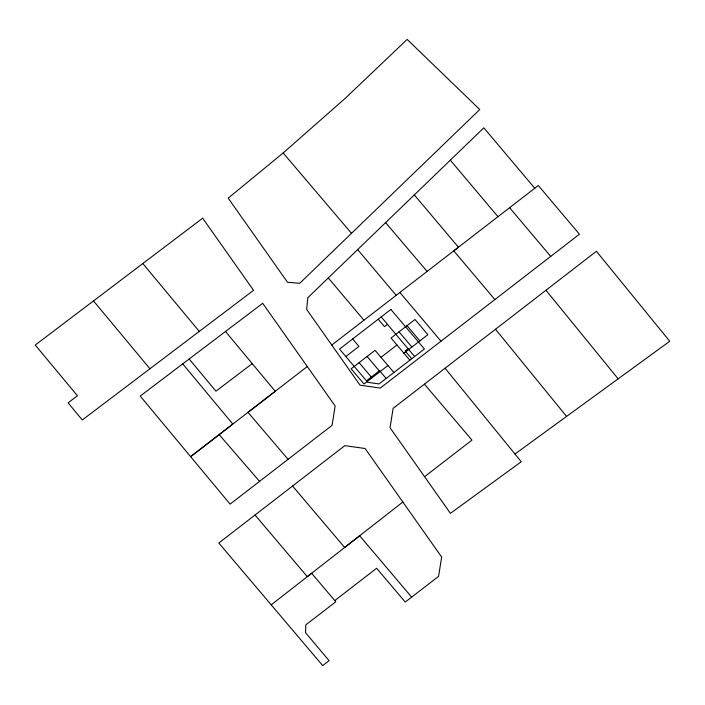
<?xml version="1.0" encoding="UTF-8"?>
<svg xmlns="http://www.w3.org/2000/svg" width="705" height="705" viewBox="0 0 705 705"><rect width="100%" height="100%" fill="white"/><g stroke="black" fill="none" stroke-linecap="round" stroke-linejoin="round"><path stroke-width="1.06" d="M357.664 249.596L483.815 127.825L534.778 188.253L538.32 185.512L579.431 234.227L380.312 388.067L360.035 385.177L306.631 309.38L307.821 297.695L357.664 249.596L396.166 295.325M283.172 152.967L345.036 98.506L407.173 39.418L479.77 109.548L299.74 283.287L287.499 282.247L228.2 198.149L283.172 152.967L351.504 233.329M271.222 604.846L359.647 535.774L411.649 597.126M402.855 502.03L344.666 547.477L292.566 486.018L218.806 543L322.687 665.582L329.085 660.664L305.556 632.72L305.82 624.85L335.8 601.797L311.645 573.262L307.283 576.664L255.025 515.002M534.778 188.253L453.764 250.839L494.875 299.546M307.301 366.538L190.623 456.673L140.216 396.069L262.709 303.309L335.131 405.992L332.073 425.344L230.103 504.11L190.623 456.673L232.8 424.093L182.736 363.877M292.566 486.018L344.824 445.648L365.111 448.503L441.674 557.073L438.554 576.417L405.252 602.044L376.637 568.274L334.769 600.581M331.782 345.045L458.435 247.235L414.32 194.906M345.847 356.519L358.96 346.393L352.65 338.955M387.494 324.37L384.516 326.671L378.206 319.233M381 357.32L396.977 344.992M366.459 380.815L379.572 370.689L386.164 378.462M408.036 348.719L405.128 350.967L411.72 358.739M387.953 365.516L363.992 384.005L351.116 368.821L375.069 350.323L393.883 372.504M403.921 353.187L427.873 334.699L414.998 319.506L391.037 338.003L409.852 360.185M445.067 368.213L521.259 461.731L450.442 513.346L424.577 476.686L471.962 440.105L424.436 384.154M252.249 363.621L215.941 391.187L189.169 359.004M514.967 454.02L669.75 341.255L596.412 251.288L393.134 408.345L390.015 427.688L424.577 476.686M219.158 434.632L259.555 481.356M385.6 222.63L427.124 271.416M288.081 459.325L248.001 412.346L275.258 391.301L225.512 331.482M407.014 325.675L419.889 340.859M399.03 331.835L411.905 347.019M367.085 356.492L379.969 371.676M359.101 362.652L371.976 377.845M509.6 207.693L550.711 256.409M450.31 160.167L497.977 216.682M399.867 292.46L440.977 341.176M381.202 316.915L414.611 356.51M328.292 277.937L363.939 320.22M142.868 263.591L199.277 331.403M93.518 300.947L149.936 368.768M545.97 290.257L618.153 378.841M495.5 329.244L566.564 416.435M390.878 309.451L339.537 349.081L367.728 382.321L379.079 383.934L424.392 348.966L390.878 309.451M202.679 218.189L35.25 345.053L77.444 395.769L68.103 402.837L82.291 419.977L253.553 290.319L202.679 218.189"/></g></svg>
